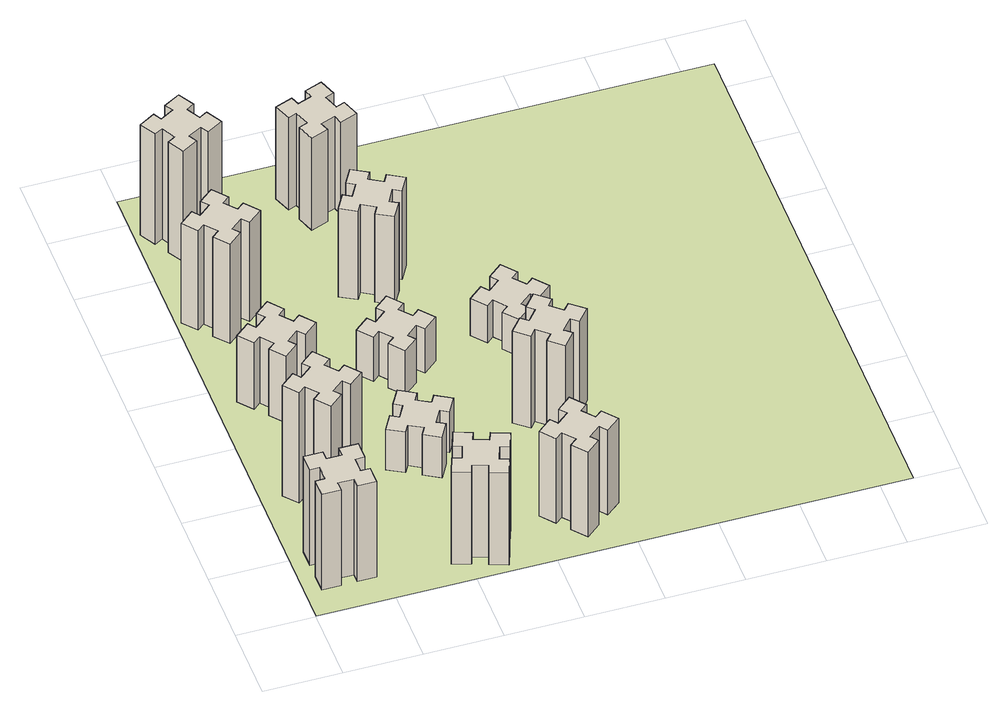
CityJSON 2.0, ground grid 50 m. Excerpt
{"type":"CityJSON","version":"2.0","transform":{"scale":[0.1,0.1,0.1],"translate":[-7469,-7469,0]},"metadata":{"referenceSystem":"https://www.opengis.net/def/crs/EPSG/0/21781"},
"CityObjects":{
"building1":{"type":"Building","attributes":{"class":"1000","function":"1000","usage":"1000","yearOfConstruction":2016,"roofType":"1000","measuredHeight":78,"storeysAboveGround":30,"storeysBelowGround":0},"geometry":[{"type":"Solid","lod":"1","boundaries":[[[[0,1,2,3,4,5,6,7,8,9,10,11,12,13,14,15,16,17,18,19]],[[17,16,20,21]],[[16,15,22,20]],[[15,14,23,22]],[[14,13,24,23]],[[13,12,25,24]],[[12,11,26,25]],[[11,10,27,26]],[[10,9,28,27]],[[9,8,29,28]],[[8,7,30,29]],[[7,6,31,30]],[[6,5,32,31]],[[5,4,33,32]],[[4,3,34,33]],[[3,2,35,34]],[[2,1,36,35]],[[1,0,37,36]],[[0,19,38,37]],[[19,18,39,38]],[[18,17,21,39]],[[24,25,26,27,28,29,30,31,32,33,34,35,36,37,38,39,21,20,22,23]]]]}]},
"building2":{"type":"Building","attributes":{"class":"1000","function":"1000","usage":"1000","yearOfConstruction":2016,"roofType":"1000","measuredHeight":90,"storeysAboveGround":30,"storeysBelowGround":0},"geometry":[{"type":"Solid","lod":"1","boundaries":[[[[40,41,42,43,44,45,46,47,48,49,50,51,52,53,54,55,56,57,58,59]],[[57,56,60,61]],[[56,55,62,60]],[[55,54,63,62]],[[54,53,64,63]],[[53,52,65,64]],[[52,51,66,65]],[[51,50,67,66]],[[50,49,68,67]],[[49,48,69,68]],[[48,47,70,69]],[[47,46,71,70]],[[46,45,72,71]],[[45,44,73,72]],[[44,43,74,73]],[[43,42,75,74]],[[42,41,76,75]],[[41,40,77,76]],[[40,59,78,77]],[[59,58,79,78]],[[58,57,61,79]],[[64,65,66,67,68,69,70,71,72,73,74,75,76,77,78,79,61,60,62,63]]]]}]},
"building3":{"type":"Building","attributes":{"class":"1000","function":"1000","usage":"1000","yearOfConstruction":2016,"roofType":"1000","measuredHeight":54,"storeysAboveGround":30,"storeysBelowGround":0},"geometry":[{"type":"Solid","lod":"1","boundaries":[[[[80,81,82,83,84,85,86,87,88,89,90,91,92,93,94,95,96,97,98,99]],[[97,96,100,101]],[[96,95,102,100]],[[95,94,103,102]],[[94,93,104,103]],[[93,92,105,104]],[[92,91,106,105]],[[91,90,107,106]],[[90,89,108,107]],[[89,88,109,108]],[[88,87,110,109]],[[87,86,111,110]],[[86,85,112,111]],[[85,84,113,112]],[[84,83,114,113]],[[83,82,115,114]],[[82,81,116,115]],[[81,80,117,116]],[[80,99,118,117]],[[99,98,119,118]],[[98,97,101,119]],[[104,105,106,107,108,109,110,111,112,113,114,115,116,117,118,119,101,100,102,103]]]]}]},
"building4":{"type":"Building","attributes":{"class":"1000","function":"1000","usage":"1000","yearOfConstruction":2016,"roofType":"1000","measuredHeight":81,"storeysAboveGround":30,"storeysBelowGround":0},"geometry":[{"type":"Solid","lod":"1","boundaries":[[[[120,121,122,123,124,125,126,127,128,129,130,131,132,133,134,135,136,137,138,139]],[[137,136,140,141]],[[136,135,142,140]],[[135,134,143,142]],[[134,133,144,143]],[[133,132,145,144]],[[132,131,146,145]],[[131,130,147,146]],[[130,129,148,147]],[[129,128,149,148]],[[128,127,150,149]],[[127,126,151,150]],[[126,125,152,151]],[[125,124,153,152]],[[124,123,154,153]],[[123,122,155,154]],[[122,121,156,155]],[[121,120,157,156]],[[120,139,158,157]],[[139,138,159,158]],[[138,137,141,159]],[[144,145,146,147,148,149,150,151,152,153,154,155,156,157,158,159,141,140,142,143]]]]}]},
"building5":{"type":"Building","attributes":{"class":"1000","function":"1000","usage":"1000","yearOfConstruction":2016,"roofType":"1000","measuredHeight":75,"storeysAboveGround":30,"storeysBelowGround":0},"geometry":[{"type":"Solid","lod":"1","boundaries":[[[[160,161,162,163,164,165,166,167,168,169,170,171,172,173,174,175,176,177,178,179]],[[177,176,180,181]],[[176,175,182,180]],[[175,174,183,182]],[[174,173,184,183]],[[173,172,185,184]],[[172,171,186,185]],[[171,170,187,186]],[[170,169,188,187]],[[169,168,189,188]],[[168,167,190,189]],[[167,166,191,190]],[[166,165,192,191]],[[165,164,193,192]],[[164,163,194,193]],[[163,162,195,194]],[[162,161,196,195]],[[161,160,197,196]],[[160,179,198,197]],[[179,178,199,198]],[[178,177,181,199]],[[184,185,186,187,188,189,190,191,192,193,194,195,196,197,198,199,181,180,182,183]]]]}]},
"building6":{"type":"Building","attributes":{"class":"1000","function":"1000","usage":"1000","yearOfConstruction":2016,"roofType":"1000","measuredHeight":90,"storeysAboveGround":30,"storeysBelowGround":0},"geometry":[{"type":"Solid","lod":"1","boundaries":[[[[200,201,202,203,204,205,206,207,208,209,210,211,212,213,214,215,216,217,218,219]],[[217,216,220,221]],[[216,215,222,220]],[[215,214,223,222]],[[214,213,224,223]],[[213,212,225,224]],[[212,211,226,225]],[[211,210,227,226]],[[210,209,228,227]],[[209,208,229,228]],[[208,207,230,229]],[[207,206,231,230]],[[206,205,232,231]],[[205,204,233,232]],[[204,203,234,233]],[[203,202,235,234]],[[202,201,236,235]],[[201,200,237,236]],[[200,219,238,237]],[[219,218,239,238]],[[218,217,221,239]],[[224,225,226,227,228,229,230,231,232,233,234,235,236,237,238,239,221,220,222,223]]]]}]},
"building7":{"type":"Building","attributes":{"class":"1000","function":"1000","usage":"1000","yearOfConstruction":2016,"roofType":"1000","measuredHeight":33,"storeysAboveGround":30,"storeysBelowGround":0},"geometry":[{"type":"Solid","lod":"1","boundaries":[[[[240,241,242,243,244,245,246,247,248,249,250,251,252,253,254,255,256,257,258,259]],[[257,256,260,261]],[[256,255,262,260]],[[255,254,263,262]],[[254,253,264,263]],[[253,252,265,264]],[[252,251,266,265]],[[251,250,267,266]],[[250,249,268,267]],[[249,248,269,268]],[[248,247,270,269]],[[247,246,271,270]],[[246,245,272,271]],[[245,244,273,272]],[[244,243,274,273]],[[243,242,275,274]],[[242,241,276,275]],[[241,240,277,276]],[[240,259,278,277]],[[259,258,279,278]],[[258,257,261,279]],[[264,265,266,267,268,269,270,271,272,273,274,275,276,277,278,279,261,260,262,263]]]]}]},
"building8":{"type":"Building","attributes":{"class":"1000","function":"1000","usage":"1000","yearOfConstruction":2016,"roofType":"1000","measuredHeight":36,"storeysAboveGround":30,"storeysBelowGround":0},"geometry":[{"type":"Solid","lod":"1","boundaries":[[[[280,281,282,283,284,285,286,287,288,289,290,291,292,293,294,295,296,297,298,299]],[[297,296,300,301]],[[296,295,302,300]],[[295,294,303,302]],[[294,293,304,303]],[[293,292,305,304]],[[292,291,306,305]],[[291,290,307,306]],[[290,289,308,307]],[[289,288,309,308]],[[288,287,310,309]],[[287,286,311,310]],[[286,285,312,311]],[[285,284,313,312]],[[284,283,314,313]],[[283,282,315,314]],[[282,281,316,315]],[[281,280,317,316]],[[280,299,318,317]],[[299,298,319,318]],[[298,297,301,319]],[[304,305,306,307,308,309,310,311,312,313,314,315,316,317,318,319,301,300,302,303]]]]}]},
"building9":{"type":"Building","attributes":{"class":"1000","function":"1000","usage":"1000","yearOfConstruction":2016,"roofType":"1000","measuredHeight":69,"storeysAboveGround":30,"storeysBelowGround":0},"geometry":[{"type":"Solid","lod":"1","boundaries":[[[[320,321,322,323,324,325,326,327,328,329,330,331,332,333,334,335,336,337,338,339]],[[337,336,340,341]],[[336,335,342,340]],[[335,334,343,342]],[[334,333,344,343]],[[333,332,345,344]],[[332,331,346,345]],[[331,330,347,346]],[[330,329,348,347]],[[329,328,349,348]],[[328,327,350,349]],[[327,326,351,350]],[[326,325,352,351]],[[325,324,353,352]],[[324,323,354,353]],[[323,322,355,354]],[[322,321,356,355]],[[321,320,357,356]],[[320,339,358,357]],[[339,338,359,358]],[[338,337,341,359]],[[344,345,346,347,348,349,350,351,352,353,354,355,356,357,358,359,341,340,342,343]]]]}]},
"building10":{"type":"Building","attributes":{"class":"1000","function":"1000","usage":"1000","yearOfConstruction":2016,"roofType":"1000","measuredHeight":72,"storeysAboveGround":30,"storeysBelowGround":0},"geometry":[{"type":"Solid","lod":"1","boundaries":[[[[360,361,362,363,364,365,366,367,368,369,370,371,372,373,374,375,376,377,378,379]],[[377,376,380,381]],[[376,375,382,380]],[[375,374,383,382]],[[374,373,384,383]],[[373,372,385,384]],[[372,371,386,385]],[[371,370,387,386]],[[370,369,388,387]],[[369,368,389,388]],[[368,367,390,389]],[[367,366,391,390]],[[366,365,392,391]],[[365,364,393,392]],[[364,363,394,393]],[[363,362,395,394]],[[362,361,396,395]],[[361,360,397,396]],[[360,379,398,397]],[[379,378,399,398]],[[378,377,381,399]],[[384,385,386,387,388,389,390,391,392,393,394,395,396,397,398,399,381,380,382,383]]]]}]},
"building11":{"type":"Building","attributes":{"class":"1000","function":"1000","usage":"1000","yearOfConstruction":2016,"roofType":"1000","measuredHeight":75,"storeysAboveGround":30,"storeysBelowGround":0},"geometry":[{"type":"Solid","lod":"1","boundaries":[[[[400,401,402,403,404,405,406,407,408,409,410,411,412,413,414,415,416,417,418,419]],[[417,416,420,421]],[[416,415,422,420]],[[415,414,423,422]],[[414,413,424,423]],[[413,412,425,424]],[[412,411,426,425]],[[411,410,427,426]],[[410,409,428,427]],[[409,408,429,428]],[[408,407,430,429]],[[407,406,431,430]],[[406,405,432,431]],[[405,404,433,432]],[[404,403,434,433]],[[403,402,435,434]],[[402,401,436,435]],[[401,400,437,436]],[[400,419,438,437]],[[419,418,439,438]],[[418,417,421,439]],[[424,425,426,427,428,429,430,431,432,433,434,435,436,437,438,439,421,420,422,423]]]]}]},
"building12":{"type":"Building","attributes":{"class":"1000","function":"1000","usage":"1000","yearOfConstruction":2016,"roofType":"1000","measuredHeight":75,"storeysAboveGround":30,"storeysBelowGround":0},"geometry":[{"type":"Solid","lod":"1","boundaries":[[[[440,441,442,443,444,445,446,447,448,449,450,451,452,453,454,455,456,457,458,459]],[[457,456,460,461]],[[456,455,462,460]],[[455,454,463,462]],[[454,453,464,463]],[[453,452,465,464]],[[452,451,466,465]],[[451,450,467,466]],[[450,449,468,467]],[[449,448,469,468]],[[448,447,470,469]],[[447,446,471,470]],[[446,445,472,471]],[[445,444,473,472]],[[444,443,474,473]],[[443,442,475,474]],[[442,441,476,475]],[[441,440,477,476]],[[440,459,478,477]],[[459,458,479,478]],[[458,457,461,479]],[[464,465,466,467,468,469,470,471,472,473,474,475,476,477,478,479,461,460,462,463]]]]}]},
"building13":{"type":"Building","attributes":{"class":"1000","function":"1000","usage":"1000","yearOfConstruction":2016,"roofType":"1000","measuredHeight":30,"storeysAboveGround":30,"storeysBelowGround":0},"geometry":[{"type":"Solid","lod":"1","boundaries":[[[[480,481,482,483,484,485,486,487,488,489,490,491,492,493,494,495,496,497,498,499]],[[497,496,500,501]],[[496,495,502,500]],[[495,494,503,502]],[[494,493,504,503]],[[493,492,505,504]],[[492,491,506,505]],[[491,490,507,506]],[[490,489,508,507]],[[489,488,509,508]],[[488,487,510,509]],[[487,486,511,510]],[[486,485,512,511]],[[485,484,513,512]],[[484,483,514,513]],[[483,482,515,514]],[[482,481,516,515]],[[481,480,517,516]],[[480,499,518,517]],[[499,498,519,518]],[[498,497,501,519]],[[504,505,506,507,508,509,510,511,512,513,514,515,516,517,518,519,501,500,502,503]]]]}]},
"landuse1":{"type":"LandUse","attributes":{"name":"plot1","function":"1010"},"geometry":[{"type":"MultiSurface","lod":"1","boundaries":[[[520,521,522,523]]]}]}
},
"vertices":[
[165,425,0],[165,325,0],[105,325,0],[105,205,0],[225,205,0],[225,265,0],[325,265,0],[325,205,0],[445,205,0],[445,325,0],[385,325,0],[385,425,0],[445,425,0],[445,545,0],[325,545,0],[325,485,0],[225,485,0],[225,545,0],[105,545,0],[105,425,0],[225,485,780],[225,545,780],[325,485,780],[325,545,780],[445,545,780],[445,425,780],[385,425,780],[385,325,780],[445,325,780],[445,205,780],[325,205,780],[325,265,780],[225,265,780],[225,205,780],[105,205,780],[105,325,780],[165,325,780],[165,425,780],[105,425,780],[105,545,780],
[492,1048,0],[427,1124,0],[473,1163,0],[396,1255,0],[304,1178,0],[343,1132,0],[266,1067,0],[228,1113,0],[136,1036,0],[213,944,0],[259,983,0],[323,906,0],[277,868,0],[354,776,0],[446,853,0],[408,899,0],[484,963,0],[523,917,0],[615,994,0],[538,1086,0],[484,963,900],[523,917,900],[408,899,900],[446,853,900],[354,776,900],[277,868,900],[323,906,900],[259,983,900],[213,944,900],[136,1036,900],[228,1113,900],[266,1067,900],[343,1132,900],[304,1178,900],[396,1255,900],[473,1163,900],[427,1124,900],[492,1048,900],[538,1086,900],[615,994,900],
[492,1888,0],[427,1964,0],[473,2003,0],[396,2095,0],[304,2018,0],[343,1972,0],[266,1907,0],[228,1953,0],[136,1876,0],[213,1784,0],[259,1823,0],[323,1746,0],[277,1708,0],[354,1616,0],[446,1693,0],[408,1739,0],[484,1803,0],[523,1757,0],[615,1834,0],[538,1926,0],[484,1803,540],[523,1757,540],[408,1739,540],[446,1693,540],[354,1616,540],[277,1708,540],[323,1746,540],[259,1823,540],[213,1784,540],[136,1876,540],[228,1953,540],[266,1907,540],[343,1972,540],[304,2018,540],[396,2095,540],[473,2003,540],[427,1964,540],[492,1888,540],[538,1926,540],[615,1834,540],
[243,2712,0],[166,2647,0],[128,2693,0],[36,2616,0],[113,2524,0],[159,2563,0],[223,2486,0],[177,2448,0],[254,2356,0],[346,2433,0],[308,2479,0],[384,2543,0],[423,2497,0],[515,2574,0],[438,2666,0],[392,2628,0],[327,2704,0],[373,2743,0],[296,2835,0],[204,2758,0],[327,2704,810],[373,2743,810],[392,2628,810],[438,2666,810],[515,2574,810],[423,2497,810],[384,2543,810],[308,2479,810],[346,2433,810],[254,2356,810],[177,2448,810],[223,2486,810],[159,2563,810],[113,2524,810],[36,2616,810],[128,2693,810],[166,2647,810],[243,2712,810],[204,2758,810],[296,2835,810],
[1029,360,0],[995,266,0],[939,287,0],[897,174,0],[1010,133,0],[1031,189,0],[1125,155,0],[1104,99,0],[1217,57,0],[1258,170,0],[1202,191,0],[1236,285,0],[1292,264,0],[1333,377,0],[1220,418,0],[1200,362,0],[1106,396,0],[1127,452,0],[1014,493,0],[973,380,0],[1106,396,750],[1127,452,750],[1200,362,750],[1220,418,750],[1333,377,750],[1292,264,750],[1236,285,750],[1202,191,750],[1258,170,750],[1217,57,750],[1104,99,750],[1125,155,750],[1031,189,750],[1010,133,750],[897,174,750],[939,287,750],[995,266,750],[1029,360,750],[973,380,750],[1014,493,750],
[155,3324,0],[205,3237,0],[153,3207,0],[213,3103,0],[317,3163,0],[287,3215,0],[374,3265,0],[404,3213,0],[508,3273,0],[448,3377,0],[396,3347,0],[346,3434,0],[398,3464,0],[338,3568,0],[234,3508,0],[264,3456,0],[177,3406,0],[147,3458,0],[43,3398,0],[103,3294,0],[177,3406,900],[147,3458,900],[264,3456,900],[234,3508,900],[338,3568,900],[398,3464,900],[346,3434,900],[396,3347,900],[448,3377,900],[508,3273,900],[404,3213,900],[374,3265,900],[287,3215,900],[317,3163,900],[213,3103,900],[153,3207,900],[205,3237,900],[155,3324,900],[103,3294,900],[43,3398,900],
[1086,1017,0],[1136,1104,0],[1188,1074,0],[1248,1178,0],[1144,1238,0],[1114,1186,0],[1027,1236,0],[1057,1288,0],[953,1348,0],[893,1244,0],[945,1214,0],[895,1127,0],[843,1157,0],[783,1053,0],[887,993,0],[917,1045,0],[1004,995,0],[974,943,0],[1078,883,0],[1138,987,0],[1004,995,330],[974,943,330],[917,1045,330],[887,993,330],[783,1053,330],[843,1157,330],[895,1127,330],[945,1214,330],[893,1244,330],[953,1348,330],[1057,1288,330],[1027,1236,330],[1114,1186,330],[1144,1238,330],[1248,1178,330],[1188,1074,330],[1136,1104,330],[1086,1017,330],[1138,987,330],[1078,883,330],
[1083,1972,0],[1006,1907,0],[968,1953,0],[876,1876,0],[953,1784,0],[999,1823,0],[1063,1746,0],[1017,1708,0],[1094,1616,0],[1186,1693,0],[1148,1739,0],[1224,1803,0],[1263,1757,0],[1355,1834,0],[1278,1926,0],[1232,1888,0],[1167,1964,0],[1213,2003,0],[1136,2095,0],[1044,2018,0],[1167,1964,360],[1213,2003,360],[1232,1888,360],[1278,1926,360],[1355,1834,360],[1263,1757,360],[1224,1803,360],[1148,1739,360],[1186,1693,360],[1094,1616,360],[1017,1708,360],[1063,1746,360],[999,1823,360],[953,1784,360],[876,1876,360],[968,1953,360],[1006,1907,360],[1083,1972,360],[1044,2018,360],[1136,2095,360],
[1639,343,0],[1703,266,0],[1657,228,0],[1734,136,0],[1826,213,0],[1788,259,0],[1864,323,0],[1903,277,0],[1995,354,0],[1918,446,0],[1872,408,0],[1807,484,0],[1853,523,0],[1776,615,0],[1684,538,0],[1723,492,0],[1646,427,0],[1608,473,0],[1516,396,0],[1593,304,0],[1646,427,690],[1608,473,690],[1723,492,690],[1684,538,690],[1776,615,690],[1853,523,690],[1807,484,690],[1872,408,690],[1918,446,690],[1995,354,690],[1903,277,690],[1864,323,690],[1788,259,690],[1826,213,690],[1734,136,690],[1657,228,690],[1703,266,690],[1639,343,690],[1593,304,690],[1516,396,690],
[1314,2666,0],[1227,2716,0],[1257,2768,0],[1153,2828,0],[1093,2724,0],[1145,2694,0],[1095,2607,0],[1043,2637,0],[983,2533,0],[1087,2473,0],[1117,2525,0],[1204,2475,0],[1174,2423,0],[1278,2363,0],[1338,2467,0],[1286,2497,0],[1336,2584,0],[1388,2554,0],[1448,2658,0],[1344,2718,0],[1336,2584,720],[1388,2554,720],[1286,2497,720],[1338,2467,720],[1278,2363,720],[1174,2423,720],[1204,2475,720],[1117,2525,720],[1087,2473,720],[983,2533,720],[1043,2637,720],[1095,2607,720],[1145,2694,720],[1093,2724,720],[1153,2828,720],[1257,2768,720],[1227,2716,720],[1314,2666,720],[1344,2718,720],[1448,2658,720],
[1125,3456,0],[1031,3422,0],[1010,3478,0],[897,3437,0],[939,3324,0],[995,3345,0],[1029,3251,0],[973,3230,0],[1014,3117,0],[1127,3159,0],[1106,3215,0],[1200,3249,0],[1220,3193,0],[1333,3234,0],[1292,3347,0],[1236,3326,0],[1202,3420,0],[1258,3440,0],[1217,3553,0],[1104,3512,0],[1202,3420,750],[1258,3440,750],[1236,3326,750],[1292,3347,750],[1333,3234,750],[1220,3193,750],[1200,3249,750],[1106,3215,750],[1127,3159,750],[1014,3117,750],[973,3230,750],[1029,3251,750],[995,3345,750],[939,3324,750],[897,3437,750],[1010,3478,750],[1031,3422,750],[1125,3456,750],[1104,3512,750],[1217,3553,750],
[1803,1324,0],[1739,1248,0],[1693,1286,0],[1616,1194,0],[1708,1117,0],[1746,1163,0],[1823,1099,0],[1784,1053,0],[1876,976,0],[1953,1068,0],[1907,1106,0],[1972,1183,0],[2018,1144,0],[2095,1236,0],[2003,1313,0],[1964,1267,0],[1888,1332,0],[1926,1378,0],[1834,1455,0],[1757,1363,0],[1888,1332,750],[1926,1378,750],[1964,1267,750],[2003,1313,750],[2095,1236,750],[2018,1144,750],[1972,1183,750],[1907,1106,750],[1953,1068,750],[1876,976,750],[1784,1053,750],[1823,1099,750],[1746,1163,750],[1708,1117,750],[1616,1194,750],[1693,1286,750],[1739,1248,750],[1803,1324,750],[1757,1363,750],[1834,1455,750],
[1972,1988,0],[1907,2064,0],[1953,2103,0],[1876,2195,0],[1784,2118,0],[1823,2072,0],[1746,2007,0],[1708,2053,0],[1616,1976,0],[1693,1884,0],[1739,1923,0],[1803,1846,0],[1757,1808,0],[1834,1716,0],[1926,1793,0],[1888,1839,0],[1964,1903,0],[2003,1857,0],[2095,1934,0],[2018,2026,0],[1964,1903,300],[2003,1857,300],[1888,1839,300],[1926,1793,300],[1834,1716,300],[1757,1808,300],[1803,1846,300],[1739,1923,300],[1693,1884,300],[1616,1976,300],[1708,2053,300],[1746,2007,300],[1823,2072,300],[1784,2118,300],[1876,2195,300],[1953,2103,300],[1907,2064,300],[1972,1988,300],[2018,2026,300],[2095,1934,300],
[5,3705,0],[3705,3705,0],[3705,5,0],[5,5,0]
]}
